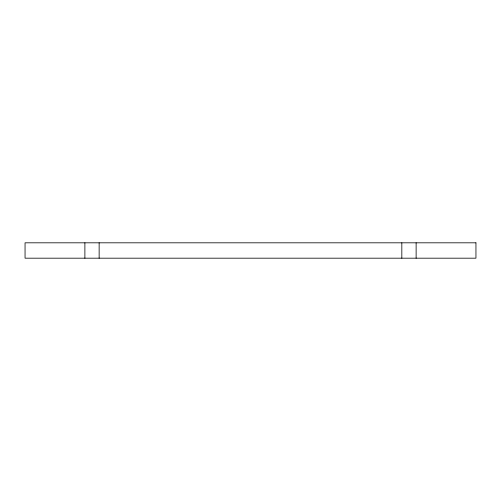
<?xml version="1.0" encoding="UTF-8"?>
<svg xmlns="http://www.w3.org/2000/svg" width="501" height="501" viewBox="0 0 501 501"><rect width="100%" height="100%" fill="white"/><g stroke="black" fill="none" stroke-linecap="round" stroke-linejoin="round"><path stroke-width="0.75" d="M416.124 242.816L416.124 258.184M401.827 242.816L401.827 258.184M99.142 242.816L99.142 258.184M84.888 242.816L84.888 258.184M475.95 242.816L25.05 242.816L25.05 258.184L475.95 258.184L475.95 242.816"/></g></svg>
